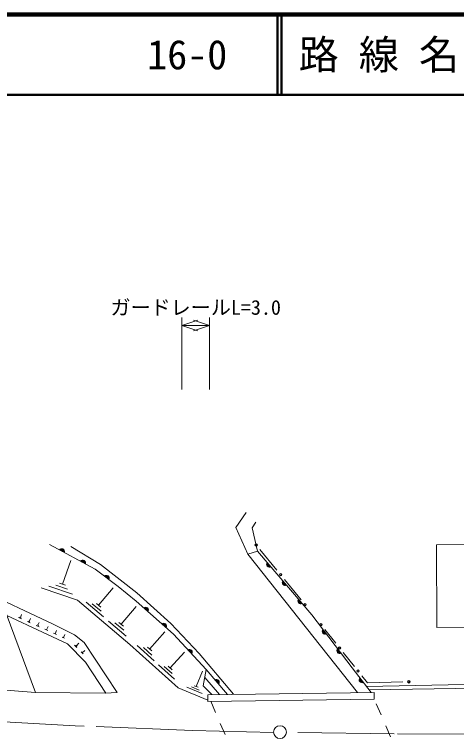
# Model space of a CAD drawing. Units: millimetres, scale not verified. Extents: x 40000 to 680000, y 20000 to 380000.
# Drawn here: x 144993 to 200045, y 289831 to 380000 of the extents above; entities that cross this region are included whole.
import ezdxf
from ezdxf.enums import TextEntityAlignment as Align

# ---------------------------------------------------------------- set-up
doc = ezdxf.new("R2010")
doc.units = ezdxf.units.MM
doc.header["$LTSCALE"] = 1000
doc.linetypes.add('CHAIN', pattern=[18.5, 12, -1.5, 3.5, -1.5])
for name, color, linetype, lineweight in [('M-BGD', 7, 'Continuous', 13), ('M-BMK', 2, 'CHAIN', 13), ('M-BMK-SRVR', 3, 'Continuous', 13), ('M-STR-HTXT', 7, 'Continuous', 13), ('M-STR-STR1', 1, 'Continuous', 13), ('M-STR-STRC', 7, 'Continuous', 13), ('M-TTL', 2, 'Continuous', 140), ('M-TTL-LINE', 7, 'Continuous', 50)]:
    doc.layers.add(name, color=color, linetype=linetype, lineweight=lineweight)
doc.layers.add('M-TTL-TXT', color=7, linetype='Continuous')
doc.styles.add('ＭＳ ゴシック', font='')
doc.styles.get('ＭＳ ゴシック').set_extended_font_data('MS Gothic')

msp = doc.modelspace()

# ---------------------------------------------------------------- linework, layer by layer
at = {"layer": 'M-BGD'}
for p, q in [((175569, 313352), (177656, 310804)), ((150987, 309051), (151996, 312002)), ((178606, 309643), (180694, 307095)), ((152211, 307809), (149259, 308818)), ((151599, 308430), (150123, 308935)), ((151356, 308925), (150618, 309177)), ((155460, 306434), (157293, 308603)), ((156086, 304975), (153917, 306809)), ((155773, 305705), (154689, 306622)), ((155731, 306205), (155189, 306663)), ((158280, 304064), (160142, 306266)), ((145866, 304737), (145496, 304902)), ((145815, 304871), (145630, 304954)), ((145723, 304912), (145888, 305283)), ((146821, 304420), (146985, 304788)), ((146964, 304246), (146595, 304410)), ((146913, 304379), (146729, 304461)), ((148059, 303756), (147693, 303919)), ((148008, 303888), (147825, 303970)), ((147917, 303929), (148080, 304295)), ((158916, 302583), (156714, 304445)), ((158598, 303323), (157497, 304254)), ((158556, 303831), (158005, 304297)), ((149151, 303266), (148788, 303429)), ((148970, 303348), (149173, 303802)), ((150044, 302867), (150236, 303297)), ((161817, 300974), (163728, 303097)), ((183625, 303418), (185003, 301700)), ((150216, 302790), (149872, 302944)), ((151243, 302330), (150930, 302470)), ((151087, 302400), (151262, 302791)), ((152775, 301151), (152471, 301461)), ((152777, 301305), (152624, 301460)), ((152700, 301382), (153010, 301687)), ((162401, 299488), (160279, 301399)), ((162109, 300231), (161048, 301186)), ((162083, 300735), (161552, 301213)), ((153551, 300364), (153307, 300612)), ((153429, 300488), (153739, 300793)), ((164370, 298616), (166159, 300604)), ((185942, 300530), (187321, 298812)), ((164916, 297225), (162928, 299014)), ((164643, 297920), (163649, 298815)), ((164618, 298393), (164121, 298840)), ((167617, 296311), (168413, 298218)), ((188260, 297642), (188949, 296783)), ((170517, 295310), (168685, 297449)), ((188949, 296783), (193359, 296878)), ((168371, 295436), (166464, 296232)), ((167994, 295873), (167040, 296271)), ((167855, 296211), (167378, 296410))]:
    msp.add_line(p, q, dxfattribs=at)
for points in [[(187731, 295545), (174069, 312786), (172581, 316119), (173836, 317999)], [(175058, 316783), (174603, 316061), (175269, 313172), (174069, 312786)], [(171505, 295324), (168851, 298413), (164798, 302818), (160153, 306924), (157900, 308773), (155035, 310909), (149364, 313997)], [(152027, 313752), (155698, 311507), (160225, 307991), (164461, 304141), (168010, 300422), (172276, 295334)], [(175269, 313172), (182043, 305242), (187060, 298636), (189403, 295567)], [(104024, 303227), (133391, 300649), (137558, 309585), (140448, 308465), (149812, 304063), (152474, 302751), (153666, 301798), (157778, 295544)], [(148307, 308615), (152839, 307065), (159364, 301549), (165363, 296150), (169087, 294595)], [(101415, 299655), (117255, 298007), (132832, 296737), (136606, 303211), (138173, 307632), (140887, 306597), (151617, 301615), (153846, 299352), (156379, 295491)], [(169592, 295298), (168501, 296383), (168851, 298413)], [(157778, 295544), (156300, 295488), (147616, 295549), (132832, 296737)], [(188852, 296289), (221326, 296955), (221520, 296405), (189168, 295875)]]:
    msp.add_lwpolyline(points, dxfattribs=at)
msp.add_lwpolyline([(197595, 303665), (217641, 303740), (217603, 314038), (197557, 313963)], close=True, dxfattribs=at)
for centre, radius in [((175094, 313933), 150), ((175094, 313933), 120), ((175094, 313933), 100), ((178131, 310224), 150), ((178131, 310224), 120), ((178131, 310224), 100), ((181169, 306515), 150), ((181169, 306515), 120), ((181169, 306515), 100), ((183155, 304003), 150), ((183155, 304003), 120), ((183155, 304003), 100), ((185473, 301115), 150), ((185473, 301115), 120), ((185473, 301115), 100), ((187790, 298227), 150), ((187790, 298227), 120), ((187790, 298227), 100), ((194109, 296895), 150), ((194109, 296895), 120), ((194109, 296895), 100)]:
    msp.add_circle(centre, radius, dxfattribs=at)
for centre, radius, start, end in [((150856, 313123), 354, 340.22628, 142.63146), ((150856, 313123), 283, 342.45032, 140.40742), ((150856, 313123), 212, 346.19665, 136.6611), ((150856, 313123), 142, 353.90838, 128.94937), ((150856, 313123), 100, 4.22604, 118.6317), ((153491, 311688), 354, 340.22628, 142.63146), ((153491, 311688), 283, 342.45032, 140.40742), ((153491, 311688), 212, 346.19665, 136.6611), ((153491, 311688), 142, 353.90838, 128.94937), ((153491, 311688), 100, 4.22604, 118.6317), ((176749, 311523), 354, 139.29941, 301.70459), ((176749, 311523), 283, 141.52345, 299.48055), ((176749, 311523), 212, 145.26978, 295.73423), ((176749, 311523), 142, 152.98151, 288.0225), ((176749, 311523), 100, 163.29917, 277.70483), ((156435, 309797), 354, 332.08785, 134.49303), ((156435, 309797), 283, 334.31189, 132.26899), ((156435, 309797), 212, 338.05821, 128.52266), ((156435, 309797), 142, 345.76994, 120.81093), ((156435, 309797), 100, 356.0876, 110.49327), ((178697, 309242), 354, 139.29941, 301.70459), ((178697, 309242), 283, 141.52345, 299.48055), ((178697, 309242), 212, 145.26978, 295.73423), ((178697, 309242), 142, 152.98151, 288.0225), ((178697, 309242), 100, 163.29917, 277.70483), ((180646, 306961), 354, 139.29941, 301.70459), ((180646, 306961), 283, 141.52345, 299.48055), ((180646, 306961), 212, 145.26978, 295.73423), ((180646, 306961), 142, 152.98151, 288.0225), ((180646, 306961), 100, 163.29917, 277.70483), ((161316, 305824), 354, 327.32016, 129.72534), ((161316, 305824), 283, 329.5442, 127.5013), ((161316, 305824), 212, 333.29053, 123.75498), ((161316, 305824), 142, 341.00226, 116.04325), ((161316, 305824), 100, 351.31992, 105.72559), ((163564, 303837), 354, 327.32016, 129.72534), ((163564, 303837), 283, 329.5442, 127.5013), ((163564, 303837), 212, 333.29053, 123.75498), ((163564, 303837), 142, 341.00226, 116.04325), ((163564, 303837), 100, 351.31992, 105.72559), ((183687, 303166), 354, 136.01453, 298.41971), ((183687, 303166), 283, 138.23857, 296.19567), ((183687, 303166), 212, 141.98489, 292.44934), ((183687, 303166), 142, 149.69662, 284.73761), ((183687, 303166), 100, 160.01429, 274.41995), ((166785, 300579), 354, 321.41238, 123.81756), ((166785, 300579), 283, 323.63642, 121.59352), ((166785, 300579), 212, 327.38274, 117.84719), ((166785, 300579), 142, 335.09447, 110.13546), ((166785, 300579), 100, 345.41214, 99.8178), ((185502, 300777), 354, 136.01453, 298.41971), ((185502, 300777), 283, 138.23857, 296.19567), ((185502, 300777), 212, 141.98489, 292.44934), ((185502, 300777), 142, 149.69662, 284.73761), ((185502, 300777), 100, 160.01429, 274.41995), ((170137, 296833), 354, 319.46513, 121.87031), ((170137, 296833), 283, 321.68917, 119.64627), ((170137, 296833), 212, 325.43549, 115.89994), ((170137, 296833), 142, 333.14722, 108.18821), ((170137, 296833), 100, 343.46489, 97.87055), ((188274, 297135), 354, 136.15587, 298.56105), ((188274, 297135), 283, 138.37991, 296.33701), ((188274, 297135), 212, 142.12623, 292.59068), ((188274, 297135), 142, 149.83796, 284.87895), ((188274, 297135), 100, 160.15563, 274.56129)]:
    msp.add_arc(centre, radius, start, end, dxfattribs=at)
at = {"layer": 'M-BMK'}
for points in [[(177266, 290565), (167173, 290825), (152564, 291413), (138629, 292175), (125944, 293137), (109059, 294600), (95424, 296187), (81639, 298149), (79018, 298564)], [(277396, 290550), (252758, 290350), (223213, 290250), (192294, 290425), (178863, 290601)]]:
    msp.add_lwpolyline(points, dxfattribs=at)
at = {"layer": 'M-BMK-SRVR'}
msp.add_circle((178063, 290631), 800, dxfattribs=at)
at = {"layer": 'M-STR-HTXT'}
for p, q in [((165832, 333309), (165832, 342253)), ((165832, 341253), (167832, 341920)), ((169291, 341253), (167291, 341920)), ((169291, 333309), (169291, 342253)), ((165832, 341253), (169291, 341253)), ((165832, 341253), (167832, 340586)), ((169291, 341253), (167291, 340586))]:
    msp.add_line(p, q, dxfattribs=at)
at = {"layer": 'M-STR-STR1'}
for p, q in [((169449, 294463), (170038, 293084)), ((190643, 292774), (190046, 294150)), ((170628, 291705), (171218, 290325)), ((191837, 290022), (191240, 291398))]:
    msp.add_line(p, q, dxfattribs=at)
msp.add_lwpolyline([(169077, 295291), (189779, 295573), (189790, 294740), (169089, 294458)], close=True, dxfattribs=at)
at = {"layer": 'M-STR-STRC'}
msp.add_line((147616, 295549), (139559, 316986), dxfattribs=at)
at = {"layer": 'M-TTL'}
msp.add_line((680000, 380000), (40000, 380000), dxfattribs=at)
at = {"layer": 'M-TTL-LINE'}
for p, q in [((177750, 380000), (177750, 370000)), ((178250, 380000), (178250, 370000)), ((40000, 370000), (680000, 370000))]:
    msp.add_line(p, q, dxfattribs=at)

# ---------------------------------------------------------------- texts
at = {"layer": 'M-STR-HTXT', "style": 'ＭＳ ゴシック'}
msp.add_text('ガードレールL=3.0', height=1833, dxfattribs=at).set_placement((167561, 342053), align=Align.BOTTOM_CENTER)
at = {"layer": 'M-TTL-TXT', "style": 'ＭＳ ゴシック'}
for s, p in [('路 線 名', (180380, 375000)), ('16-0', (161521, 375000)), ('16-0', (161521, 375000)), ('16-0', (161521, 375000))]:
    msp.add_text(s, height=3666, dxfattribs=at).set_placement(p, align=Align.MIDDLE_LEFT)

doc.saveas('drawing.dxf')
